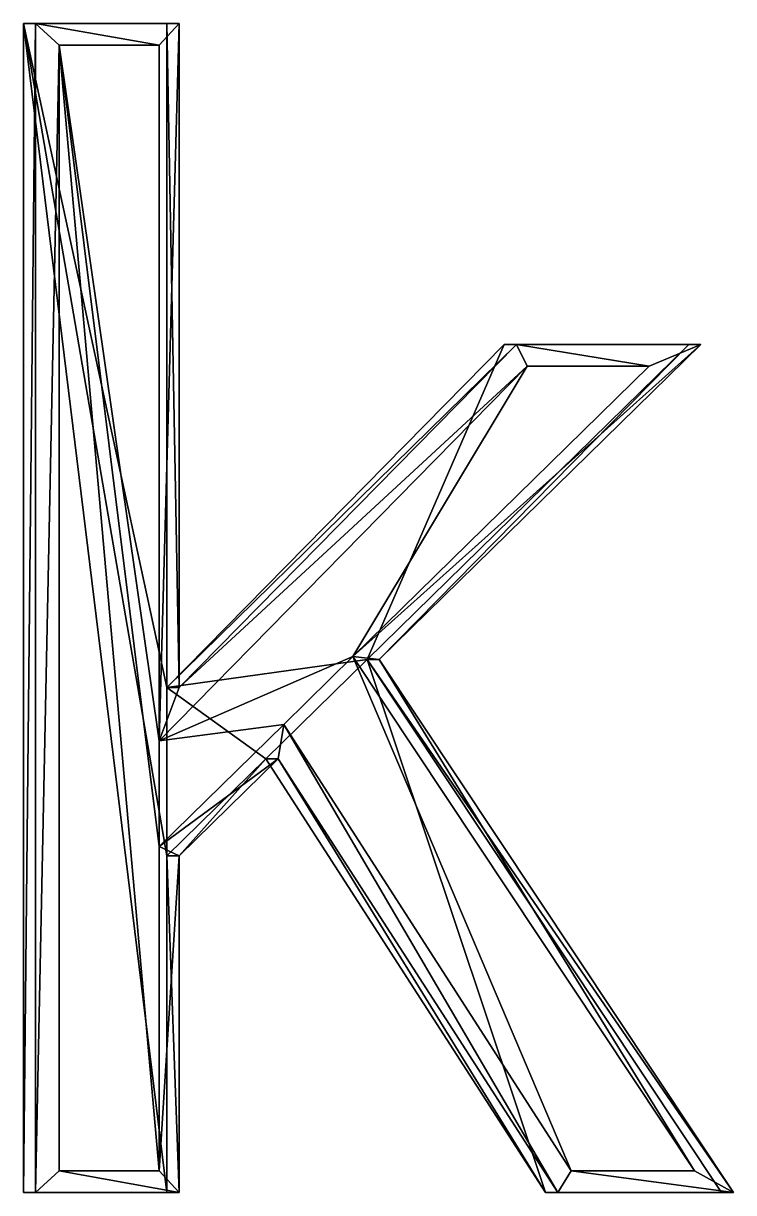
# Model space of a CAD drawing. Header units: metres. Extents: x -136 to 55, y -57 to 41.
# Drawn here: x 13.1 to 21.6, y -11.99 to 2.01 of the extents above; entities that cross this region are included whole.
import ezdxf

# ---------------------------------------------------------------- set-up
doc = ezdxf.new("R2010")
doc.units = ezdxf.units.M
doc.layers.get('0').update_dxf_attribs({"true_color": 0x57e057})

msp = doc.modelspace()

# ---------------------------------------------------------------- meshes
at = {"color": 74, "true_color": 0x58b11a}
mesh = msp.add_polyface(dxfattribs=at)
corners = [(14.816, -11.988, 0.237), (14.816, -7.956, 0.237), (16.002, -6.794, 0.123), (19.35, -11.988, -0.2), (21.457, -11.988, -0.402), (17.215, -5.607, 0.006), (21.066, -1.835, -0.365), (18.856, -1.835, -0.152), (14.816, -5.943, 0.237), (14.816, 2.008, 0.237), (13.099, 2.008, 0.402), (13.099, -11.988, 0.402), (14.963, -11.988, 1.759), (14.963, -7.956, 1.759), (16.149, -6.794, 1.644), (19.497, -11.988, 1.322), (21.604, -11.988, 1.119), (17.361, -5.607, 1.528), (21.213, -1.835, 1.157), (19.002, -1.835, 1.37), (14.963, -5.943, 1.759), (14.963, 2.008, 1.759), (13.245, 2.008, 1.924), (13.245, -11.988, 1.924), (14.963, -11.988, 1.759), (14.963, -7.956, 1.759), (16.149, -6.794, 1.644), (19.497, -11.988, 1.322), (21.604, -11.988, 1.119), (17.361, -5.607, 1.528), (21.213, -1.835, 1.157), (19.002, -1.835, 1.37), (14.963, -5.943, 1.759), (14.963, 2.008, 1.759), (13.245, 2.008, 1.924), (13.245, -11.988, 1.924), (14.723, -11.726, 2.001), (14.723, -7.845, 2.001), (16.216, -6.383, 1.857), (19.66, -11.726, 1.526), (21.137, -11.726, 1.383), (17.045, -5.571, 1.777), (20.592, -2.097, 1.436), (19.132, -2.097, 1.576), (14.723, -6.581, 2.001), (14.723, 1.746, 2.001), (13.527, 1.746, 2.116), (13.527, -11.726, 2.116)]
mesh.append_faces([[corners[k] for k in face] for face in [(46, 44, 45), (5, 7, 6), (3, 5, 4), (10, 0, 11)]], dxfattribs={"vtx0": -1, "color": 74})
mesh.append_faces([[corners[k] for k in face] for face in [(2, 5, 3), (1, 8, 2)]], dxfattribs={"vtx0": -1, "vtx1": -1, "color": 74})
mesh.append_faces([[corners[k] for k in face] for face in [(38, 41, 44), (46, 37, 44), (2, 8, 5), (10, 8, 1)]], dxfattribs={"vtx0": -1, "vtx1": -1, "vtx2": -1, "color": 74})
mesh.append_faces([[corners[k] for k in face] for face in [(41, 43, 44), (46, 36, 37), (5, 8, 7), (10, 1, 0)]], dxfattribs={"vtx0": -1, "vtx2": -1, "color": 74})
mesh.append_faces([[corners[k] for k in face] for face in [(0, 1, 12), (1, 2, 13), (2, 3, 14), (3, 4, 15), (4, 5, 16), (5, 6, 17), (6, 7, 18), (7, 8, 19), (8, 9, 20), (9, 10, 21), (10, 11, 22), (11, 0, 23), (12, 13, 24), (13, 14, 25), (14, 15, 26), (15, 16, 27), (16, 17, 28), (17, 18, 29), (18, 19, 30), (19, 20, 31), (20, 21, 32), (21, 22, 33), (22, 23, 34), (23, 12, 35), (24, 25, 36), (25, 26, 37), (26, 27, 38), (27, 28, 39), (28, 29, 40), (29, 30, 41), (30, 31, 42), (31, 32, 43), (32, 33, 44), (33, 34, 45), (34, 35, 46), (35, 24, 47)]], dxfattribs={"vtx1": -1, "color": 74})
mesh.append_faces([[corners[k] for k in face] for face in [(38, 39, 41), (37, 38, 44)]], dxfattribs={"vtx1": -1, "vtx2": -1, "color": 74})
mesh.append_faces([[corners[k] for k in face] for face in [(1, 13, 12), (2, 14, 13), (3, 15, 14), (4, 16, 15), (5, 17, 16), (6, 18, 17), (7, 19, 18), (8, 20, 19), (9, 21, 20), (10, 22, 21), (11, 23, 22), (0, 12, 23), (13, 25, 24), (14, 26, 25), (15, 27, 26), (16, 28, 27), (17, 29, 28), (18, 30, 29), (19, 31, 30), (20, 32, 31), (21, 33, 32), (22, 34, 33), (23, 35, 34), (12, 24, 35), (25, 37, 36), (26, 38, 37), (27, 39, 38), (28, 40, 39), (29, 41, 40), (30, 42, 41), (31, 43, 42), (32, 44, 43), (33, 45, 44), (34, 46, 45), (35, 47, 46), (24, 36, 47), (41, 42, 43), (39, 40, 41), (46, 47, 36), (10, 9, 8)]], dxfattribs={"vtx2": -1, "color": 74})

doc.saveas('drawing.dxf')
